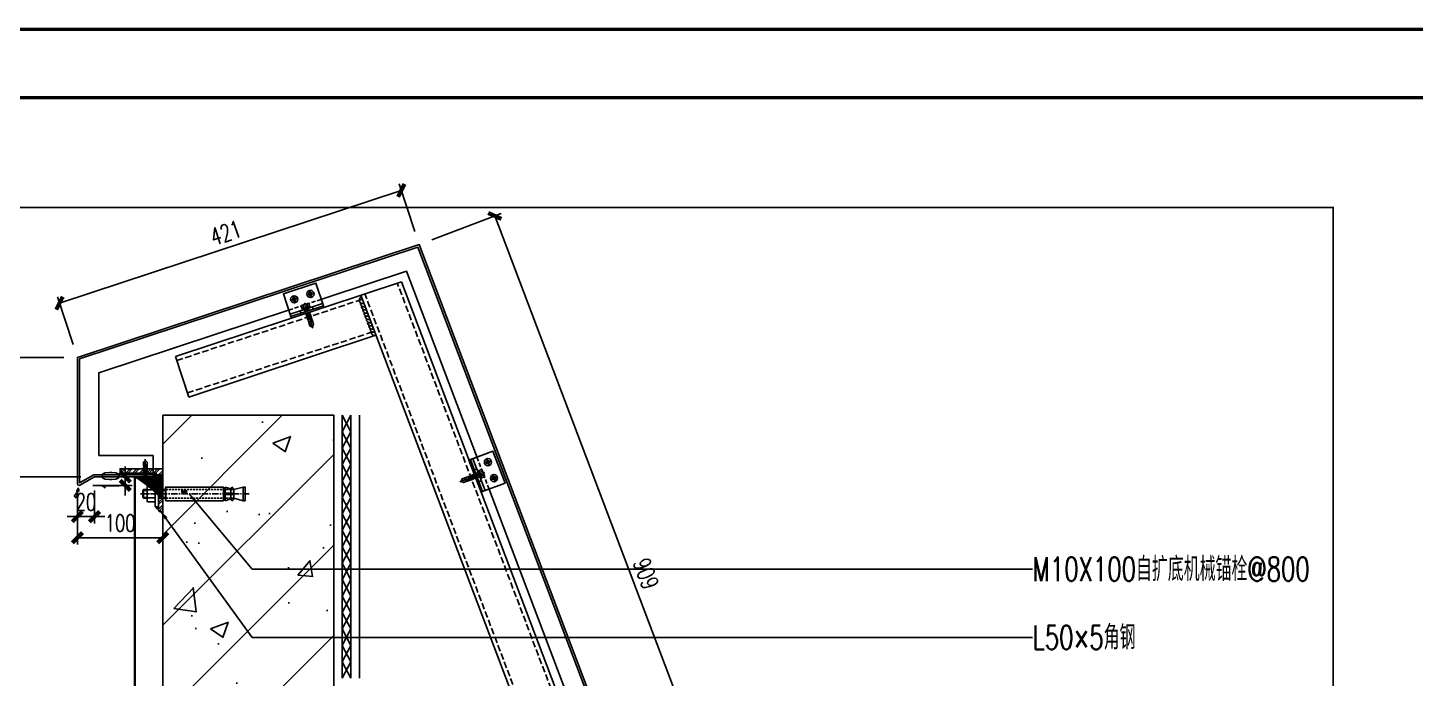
# Model space of a CAD drawing. Extents: x -202236 to 1002404, y -663931 to 1550022.
# Drawn here: x 10893 to 12516, y -354844 to -354082 of the extents above; entities that cross this region are included whole.
import ezdxf
from ezdxf.enums import TextEntityAlignment as Align
from ezdxf.xclip import XClip

# ---------------------------------------------------------------- set-up
doc = ezdxf.new("R2010")
doc.units = 0
for name, pattern in [('CENTER', [2, 1.25, -0.25, 0.25, -0.25]), ('DASH', [0.35, 0.25, -0.1]), ('ZN-CENTER', [2, 1.25, -0.25, 0.25, -0.25]), ('ZN-DASH', [0.35, 0.25, -0.1])]:
    doc.linetypes.add(name, pattern=pattern)
for name, color, linetype in [('!ZN1-填充-8', 8, 'Continuous'), ('!ZN3-玻璃幕墙-4', 4, 'Continuous'), ('!ZN3-铝板幕墙-3', 3, 'Continuous'), ('!ZN4-辅助材料-1', 1, 'Continuous'), ('!ZN4-配件-11', 11, 'Continuous'), ('!ZN5-钢材投影-40', 40, 'Continuous'), ('!ZN5-钢材断面-2', 2, 'Continuous'), ('!ZN5-铝材投影-112', 112, 'Continuous'), ('!ZN5-铝材断面-6', 6, 'Continuous'), ('!ZN6-虚线-8', 8, 'ZN-DASH'), ('0-cxFrame', 155, 'Continuous'), ('11紧固件', 11, 'Continuous'), ('20剖面图$0$PUB_HATCH', 8, 'Continuous'), ('A-AXIS-D', 1, 'Continuous'), ('A-HATCH-2', 251, 'Continuous'), ('AS-COLN', 6, 'Continuous'), ('DIM', 173, 'Continuous'), ('Fill', 8, 'Continuous'), ('TEXT', 7, 'Continuous'), ('焊缝', 8, 'Continuous')]:
    doc.layers.add(name, color=color, linetype=linetype)
doc.layers.add('0-cxText', color=131, linetype='Continuous', lineweight=25)
doc.styles.add('cx_tuming', font='simhei.ttf')
doc.styles.add('cx_tuqian1', font='')
doc.styles.add('DHTEXT-1', font='ROMANS.shx', dxfattribs={"width": 0.7, "bigfont": 'CHINESE.shx'})
doc.styles.add('黑体', font='simhei.ttf', dxfattribs={"height": 12})
doc.styles.get('cx_tuqian1').set_extended_font_data('SimSun')
doc.dimstyles.new('ZN8', dxfattribs={"dimscale": 8, "dimtxt": 2.5, "dimasz": 1.5, "dimexe": 1, "dimexo": 2, "dimgap": 0.9, "dimtad": 1, "dimdec": 0, "dimdsep": 46, "dimtxsty": 'DHTEXT-1', "dimblk": 'ARCHTICK', "dimcen": 2.5, "dimclrd": 173, "dimclre": 173, "dimclrt": 7, "dimazin": 2, "dimtfac": 1, "dimtix": 1, "dimtmove": 2, "dimatfit": 3, "dimfxl": 0, "dimarcsym": 0})

# ---------------------------------------------------------------- blocks, each defined once
blk = doc.blocks.new('TK22.A2 L(Dragon)')
at = {"layer": '0-cxFrame', "color": 7, "const_width": 0.5}
blk.add_lwpolyline([(0, 0), (-594, 0), (-594, 420), (0, 420)], close=True, dxfattribs=at)
at = {"layer": '0-cxFrame', "const_width": 0.5}
blk.add_lwpolyline([(-80, 10), (-574, 10), (-574, 410), (-80, 410)], close=True, dxfattribs=at)
at = {"style": '黑体', "flags": 4}
blk.add_attdef('图幅', text='', height=3.3, dxfattribs=at).set_placement((-40, 3), align=Align.RIGHT)
at = {"layer": '0-cxText', "flags": 4}
for tag, height, style, p in [('建设单位', 3.5, 'cx_tuming', (-45, 240)), ('项目名称', 3.5, 'cx_tuming', (-45, 210)), ('子项名称', 3.5, 'cx_tuming', (-45, 180)), ('工程编号', 3.3, 'cx_tuqian1', (-35, 165)), ('图名1', 3.5, 'cx_tuming', (-45, 87)), ('图名2', 3.5, 'cx_tuming', (-45, 79)), ('图名3', 3.5, 'cx_tuming', (-45, 71)), ('出图日期', 3.3, 'cx_tuqian1', (-39, 60)), ('专业', 3.3, 'cx_tuqian1', (-55, 52)), ('图号', 3.3, 'cx_tuqian1', (-55, 44)), ('版次', 3.3, 'cx_tuqian1', (-20, 44))]:
    blk.add_attdef(tag, text='', height=height, dxfattribs=dict(at, style=style)).set_placement(p, align=Align.MIDDLE)
at = {"layer": 'Defpoints', "color": 6, "flags": 4}
for tag, height, style, p in [('tufu', 3.3, '黑体', (-12, 12)), ('dwfname', 4, 'cx_tuqian1', (-80, 3))]:
    blk.add_attdef(tag, text='', height=height, dxfattribs=dict(at, style=style)).set_placement(p, align=Align.RIGHT)
blk = doc.blocks.new('99平面图例外参$0$$LinePat$夹层保温1')
at = {"color": 0}
for p, q in [((0, 0), (96, 0)), ((0, -50), (96, -50)), ((0, -100), (96, -50)), ((96, -100), (0, -50)), ((0, -100), (96, -100)), ((0, -150), (96, -150))]:
    blk.add_line(p, q, dxfattribs=at)
blk = doc.blocks.new('20180416.09092401')
at = {"layer": '!ZN4-辅助材料-1', "color": 145}
for centre, radius, start, end in [((5.1, -9.5), 3.93, 140.0495, 186.0703), ((2.6, -9.9), 1.35, 182.8889, 295.6987), ((2.9, -9.8), 1.25, 155.4041, 236.1311), ((2.2, -7.1), 0.08, 350.823, 137.7216), ((4.1, -7.2), 1.84, 175.7812, 243.5577), ((2.1, -9.9), 1.61, 309.5965, 21.7891), ((2.9, -9.6), 0.8, 21.7891, 60.8756), ((8.2, -15.7), 4.91, 140.0495, 186.0703), ((5, -16.2), 1.69, 182.8889, 295.6987), ((5.4, -16), 1.56, 155.4041, 236.1311), ((4.5, -12.6), 0.1, 350.823, 137.7216), ((6.9, -12.8), 2.3, 175.7812, 243.5577), ((4.5, -16.1), 2.01, 309.5965, 21.7891), ((5.4, -15.7), 1, 21.7891, 60.8756)]:
    blk.add_arc(centre, radius, start, end, dxfattribs=at)
blk = doc.blocks.new('A$Cf3634199')
at = {"layer": '!ZN3-铝板幕墙-3'}
blk.add_lwpolyline([(1, -25), (-5, -25), (-22.1, -34.8, -0.557537), (-25, -33), (-25, -33), (-25, 1.1)], format="xyb", dxfattribs=at)
blk.add_lwpolyline([(1, -22.5), (-5.7, -22.5), (-22.5, -32.1), (-22.5, 1.1)], dxfattribs=at)
at = {"layer": '!ZN5-铝材断面-6'}
blk.add_point((-25, -25), dxfattribs=at)
at = {"layer": '!ZN3-玻璃幕墙-4', "xscale": -1}
blk.add_blockref('20180416.09092401', (-22, -31.3), dxfattribs=at)
blk = doc.blocks.new('*U253')
at = {"color": 0, "linetype": 'ZN-CENTER', "ltscale": 3}
blk.add_line((24, 0), (-7.3, 0), dxfattribs=at)
at = {"ltscale": 10}
for p, q in [((-5.4, -3.5), (-5.4, 3.5)), ((-1, 4.6), (-4.9, 4.6)), ((-1, 2.3), (-4.9, 2.3)), ((-0.6, -5.1), (-0.6, 5.1)), ((-0.2, 5.5), (0, 4.8)), ((0, -4.8), (0, 4.8)), ((0, 2.1), (14.3, 2.1)), ((1.4, 2.7), (2.2, -2.7)), ((3.2, 2.7), (4, -2.7)), ((5, 2.7), (5.8, -2.7)), ((6.8, 2.7), (7.6, -2.7)), ((8.6, 2.7), (9.4, -2.7)), ((10.4, 2.7), (11.2, -2.7)), ((12.2, 2.7), (13, -2.7)), ((-1, -2.3), (-4.9, -2.3)), ((-1, -4.6), (-4.9, -4.6)), ((-0.2, -5.5), (0, -4.8)), ((14.3, -2.1), (0, -2.1))]:
    blk.add_line(p, q, dxfattribs=at)
for points in [[(1.8, -2.1), (1, 2.1), (1.4, 2.7), (1.8, 2.1), (2.6, -2.1), (2.2, -2.7)], [(3.6, -2.1), (2.8, 2.1), (3.2, 2.7), (3.6, 2.1), (4.4, -2.1), (4, -2.7)], [(5.4, -2.1), (4.6, 2.1), (5, 2.7), (5.4, 2.1), (6.2, -2.1), (5.8, -2.7)], [(7.2, -2.1), (6.4, 2.1), (6.8, 2.7), (7.2, 2.1), (8, -2.1), (7.6, -2.7)], [(9, -2.1), (8.2, 2.1), (8.6, 2.7), (9, 2.1), (9.8, -2.1), (9.4, -2.7)], [(10.8, -2.1), (10, 2.1), (10.4, 2.7), (10.8, 2.1), (11.6, -2.1), (11.2, -2.7)], [(12.6, -2.1), (11.8, 2.1), (12.2, 2.7), (12.6, 2.1), (13.4, -2.1), (13, -2.7)]]:
    blk.add_lwpolyline(points, close=True, dxfattribs=at)
for points in [[(14.3, -2.1, -0.414214), (14.4, -2.2), (14.4, -2.3), (20.2, -2.3), (22, -0.3), (22, 0.3), (20.2, 2.3), (14.4, 2.3), (14.4, 2.2, -0.414214), (14.3, 2.1)], [(16.5, -2.3), (16.4, -1.2), (15.8, -1.5, -0.530462), (15, -1.2), (14.8, 0.1, -0.651316), (15.5, 0.5), (16, 0.2), (16.8, 0.7), (22, -0.3, -0.201226), (20.2, 2.3)]]:
    blk.add_lwpolyline(points, format="xyb", dxfattribs=at)
for centre, radius, start, end in [((-3.9, 3.5), 1.58, 133.1736, 226.8264), ((0.1, 0), 5.58, 155.5673, 204.4327), ((0.1, 3.5), 1.58, 133.1736, 226.8264), ((4.1, 0), 5.58, 155.5673, 204.4327), ((7.5, -2.9), 11.3, 132.4922, 138.6064), ((-3.9, -3.5), 1.58, 133.1736, 226.8264), ((0.1, -3.5), 1.58, 133.1736, 226.8264), ((7.5, 2.9), 11.3, 221.3936, 227.5078)]:
    blk.add_arc(centre, radius, start, end, dxfattribs=at)
at = {"layer": 'Defpoints', "color": 0, "ltscale": 10, "style": 'DHTEXT-1', "width": 0.7}
blk.add_text('5.5', height=1, rotation=90, dxfattribs=at).set_placement((-2.5, -0.9), align=Align.CENTER)
blk = doc.blocks.new('*U255')
at = {"color": 0, "linetype": 'CENTER', "ltscale": 3}
for p, q in [((4.9, 0), (-4.9, 0)), ((0, 4.9), (0, -4.9))]:
    blk.add_line(p, q, dxfattribs=at)
at = {"linetype": 'ByBlock', "ltscale": 10}
for radius in [4.2, 2, 1.23]:
    blk.add_circle((0, 0), radius, dxfattribs=at)
blk = doc.blocks.new('*U201')
at = {"ltscale": 0.125}
blk.add_wipeout([(-20, 30), (20, 30), (20, 5), (-20, 5)], dxfattribs=at).dxf.layer = '!ZN6-虚线-8'
at = {"layer": '!ZN1-填充-8'}
h = blk.add_hatch(dxfattribs=at)
h.set_pattern_fill('NET3', color=256, scale=0.75, angle=180, style=0)
h.set_pattern_definition([(180, (-1731.706, 294.7402), (-3e-16, -2.38125), []), (240, (-1731.706, 294.7402), (2.062223, -1.190625), []), (300, (-1731.706, 294.7402), (2.062223, 1.190625), [])])
h.paths.add_polyline_path([(20, 0), (-20, 0), (-20, 2), (20, 2)])
at = {"layer": '!ZN5-铝材投影-112'}
blk.add_lwpolyline([(20, 2), (-20, 2), (-20, 30), (20, 30)], close=True, dxfattribs=at)
at = {"layer": '!ZN6-虚线-8', "color": 8, "linetype": 'ZN-DASH', "ltscale": 20}
blk.add_line((-20, 10), (20, 10), dxfattribs=at)
at = {"layer": '!ZN6-虚线-8', "linetype": 'ZN-DASH', "ltscale": 10}
for p, q in [((-7.5, 5), (-7.5, 2)), ((7.5, 5), (7.5, 2))]:
    blk.add_line(p, q, dxfattribs=at)
at = {"layer": '!ZN4-配件-11', "color": 1, "rotation": 270}
for name, p in [('*U255', (-10, 20)), ('*U255', (10, 20)), ('*U253', (0, 5))]:
    blk.add_blockref(name, p, dxfattribs=at)
at = {"ltscale": 0.25}
blk.add_wipeout([(20, 0), (20, 2), (-20, 2), (-20, 0)], dxfattribs=at).dxf.layer = '!ZN4-辅助材料-1'
at = {"layer": '!ZN4-辅助材料-1'}
blk.add_lwpolyline([(20, 0), (-20, 0), (-20, 2), (20, 2)], close=True, dxfattribs=at)
at = {"layer": '!ZN5-铝材投影-112', "ltscale": 0.25}
blk.add_line((-20, 5), (20, 5), dxfattribs=at)
blk = doc.blocks.new('*U1441')
h = blk.add_hatch(color=0)
edge = h.paths.add_edge_path()
edge.add_line((-15, 3), (-15, 0))
edge.add_line((-15, 0), (-18, 0))
edge.add_arc((-14.6, -0.4), 3.44, 96.9129, 173.0871, ccw=False)
h = blk.add_hatch(color=0)
edge = h.paths.add_edge_path()
edge.add_line((15, 3), (15, 0))
edge.add_line((15, 0), (18, 0))
edge.add_arc((14.6, -0.4), 3.44, 6.9129, 83.0871)
at = {"linetype": 'ByBlock', "ltscale": 20}
for p, q in [((-4.2, 18.5), (-5, 17.7)), ((-5, 17.7), (5, 17.7)), ((-5, 13.5), (-5, 17.7)), ((-4.2, 18.5), (4.2, 18.5)), ((-4.1, 13.5), (-4.1, 17.7)), ((4.1, 13.5), (4.1, 17.7)), ((4.2, 18.5), (5, 17.7)), ((5, 13.5), (5, 17.7)), ((-9.2, 4.5), (-9.2, 13)), ((-6.9, 13.5), (6.9, 13.5)), ((-6.9, 4), (6.9, 4)), ((-5, -8), (-5, 0)), ((-4.6, 4.5), (-4.6, 13)), ((-4.1, -8), (-4.1, 0)), ((4.1, -8), (4.1, 0)), ((4.6, 4.5), (4.6, 13)), ((5, -8), (5, 0)), ((9.2, 4.5), (9.2, 13)), ((-8, -8.4), (-7.6, -8)), ((-7.6, -8), (7.6, -8)), ((8, -8.4), (7.6, -8))]:
    blk.add_line(p, q, dxfattribs=at)
at = {"color": 0, "linetype": 'CENTER', "ltscale": 6}
blk.add_line((0, -106.2), (0, 22.5), dxfattribs=at)
at = {"linetype": 'DASH', "ltscale": 10}
for p, q in [((-5, -88), (-5, -8)), ((5, -88), (5, -8))]:
    blk.add_line(p, q, dxfattribs=at)
at = {"ltscale": 10}
for p, q in [((-8, -77.9), (-0.9, -77.9)), ((-6, -84.5), (-8, -77.9)), ((-7, -77.9), (-7, -75.9)), ((-0.9, -88), (-0.9, -75.9)), ((0.9, -88), (0.9, -75.9)), ((0.9, -77.9), (8, -77.9)), ((6, -84.5), (8, -77.9)), ((7, -77.9), (7, -75.9)), ((-6, -84.5), (-0.9, -84.5)), ((-6, -88), (-0.9, -88)), ((0.9, -84.5), (6, -84.5)), ((0.9, -88), (6, -88))]:
    blk.add_line(p, q, dxfattribs=at)
at = {"color": 0}
for points in [[(-15, 3), (-15, 0), (-18, 0, -0.345178)], [(15, 3), (15, 0), (18, 0, 0.345178)]]:
    blk.add_lwpolyline(points, format="xyb", close=True, dxfattribs=at)
at = {"linetype": 'ByBlock', "ltscale": 20}
blk.add_lwpolyline([(15, 0), (15, 4), (-15, 4), (-15, 0)], close=True, dxfattribs=at)
at = {"ltscale": 10}
blk.add_lwpolyline([(-8, -8.4), (8, -8.4), (8, -75.9), (-8, -75.9)], close=True, dxfattribs=at)
for points in [[(-6, -84.5), (-8, -86.2), (-6, -88)], [(6, -84.5), (8, -86.2), (6, -88)]]:
    blk.add_lwpolyline(points, dxfattribs=at)
at = {"linetype": 'ByBlock', "ltscale": 20}
for points in [[(5, -88), (8, -99), (8, -101.2), (-8, -101.2), (-8, -99), (-5, -88)], [(8, -99), (-8, -99)]]:
    blk.add_lwpolyline(points, dxfattribs=at)
for centre, radius, start, end in [((-6.9, 7.9), 5.58, 65.5673, 114.4327), ((-6.9, 9.6), 5.58, 245.5673, 294.4327), ((0, -8.1), 21.6, 77.6432, 102.3568), ((0, 25.6), 21.6, 257.6432, 282.3568), ((6.9, 7.9), 5.58, 65.5673, 114.4327), ((6.9, 9.6), 5.58, 245.5673, 294.4327)]:
    blk.add_arc(centre, radius, start, end, dxfattribs=at)
at = {"layer": 'Defpoints', "color": 0, "ltscale": 10, "style": 'DHTEXT-1', "width": 0.7}
blk.add_text('M10', height=3, rotation=90, dxfattribs=at).set_placement((4.2, -30.1), align=Align.CENTER)
blk = doc.blocks.new('ZT_角钢(填充)_50X50X5')
at = {"layer": '!ZN1-填充-8'}
h = blk.add_hatch(dxfattribs=at)
h.set_pattern_fill('ANSI32', color=256, scale=0.6, style=0)
h.set_pattern_definition([(45, (-11702.1455, -65281.3866), (-4.04111525, 4.04111525), []), (45, (-11699.4514, -65281.3866), (-4.04111525, 4.04111525), [])])
h.paths.add_polyline_path([(50, 3.3, 0.414214), (48.3, 5), (10.5, 5, -0.414214), (5, 10.5), (5, 48.3, 0.414214), (3.3, 50), (0, 50), (0, 0), (50, 0)])
at = {"layer": '!ZN5-钢材断面-2'}
blk.add_lwpolyline([(0, 0), (0, 50), (3.3, 50, -0.414214), (5, 48.3), (5, 10.5, 0.414214), (10.5, 5), (48.3, 5, -0.414214), (50, 3.3), (50, 0), (0, 0)], format="xyb", dxfattribs=at)
blk = doc.blocks.new('*U1443')
at = {"layer": '!ZN5-钢材断面-2', "extrusion": (0, 0, -1), "zscale": -1, "rotation": 90}
blk.add_blockref('ZT_角钢(填充)_50X50X5', (0, 0), dxfattribs=at)
blk = doc.blocks.new('*U147')
at = {"color": 0, "linetype": 'CENTER', "ltscale": 3}
blk.add_line((-5.4, 0), (20.8, 0), dxfattribs=at)
at = {"linetype": 'ByBlock', "ltscale": 10}
for p, q in [((0, 1.8), (12.4, 1.8)), ((1, 2.4), (1.7, -2.4)), ((2.6, 2.4), (3.3, -2.4)), ((4.2, 2.4), (4.9, -2.4)), ((5.8, 2.4), (6.5, -2.4)), ((7.4, 2.4), (8.1, -2.4)), ((9, 2.4), (9.7, -2.4)), ((10.6, 2.4), (11.3, -2.4)), ((12.4, -1.8), (0, -1.8))]:
    blk.add_line(p, q, dxfattribs=at)
blk.add_lwpolyline([(-3.3, 0.4), (-3.7, 0.4, -0.147478), (-2.1, 4.8), (0, 4.8), (0, -4.7), (-2.1, -4.7, -0.147478), (-3.7, -0.4), (-3.3, -0.4)], format="xyb", close=True, dxfattribs=at)
for points in [[(1.3, -1.8), (0.6, 1.8), (1, 2.4), (1.3, 1.8), (2, -1.8), (1.7, -2.4)], [(2.9, -1.8), (2.2, 1.8), (2.6, 2.4), (2.9, 1.8), (3.6, -1.8), (3.3, -2.4)], [(4.5, -1.8), (3.8, 1.8), (4.2, 2.4), (4.5, 1.8), (5.2, -1.8), (4.9, -2.4)], [(6.1, -1.8), (5.4, 1.8), (5.8, 2.4), (6.1, 1.8), (6.8, -1.8), (6.5, -2.4)], [(7.7, -1.8), (7, 1.8), (7.4, 2.4), (7.7, 1.8), (8.4, -1.8), (8.1, -2.4)], [(9.3, -1.8), (8.6, 1.8), (9, 2.4), (9.3, 1.8), (10, -1.8), (9.7, -2.4)], [(10.9, -1.8), (10.2, 1.8), (10.6, 2.4), (10.9, 1.8), (11.6, -1.8), (11.3, -2.4)]]:
    blk.add_lwpolyline(points, close=True, dxfattribs=at)
for points in [[(12.4, -1.8, -0.414214), (12.5, -1.9), (12.5, -2), (17.4, -2), (19, -0.2), (19, 0.2), (17.4, 2), (12.5, 2), (12.5, 1.9, -0.396102), (12.4, 1.8)], [(14.3, -2), (14.2, -1), (13.7, -1.3, -0.530462), (13, -1), (12.8, 0.1, -0.651316), (13.4, 0.5), (13.8, 0.2), (14.5, 0.6), (19, -0.2, -0.201226), (17.4, 2)]]:
    blk.add_lwpolyline(points, format="xyb", dxfattribs=at)
at = {"layer": 'Defpoints', "color": 0, "ltscale": 10, "style": 'DHTEXT-1', "width": 0.7}
blk.add_text('4.8', height=1, rotation=90, dxfattribs=at).set_placement((-0.5, -1.4), align=Align.CENTER)
blk = doc.blocks.new('A$C041cfad1')
at = {"layer": '!ZN1-填充-8'}
h = blk.add_hatch(dxfattribs=at)
h.set_pattern_fill('ANSI35', color=256, scale=10, angle=120, style=0)
h.set_pattern_definition([(165, (31053.6934, -55061.2867), (-0.64704761, -2.41481457), []), (165, (31052.8095, -55059.7558), (-0.64704761, -2.41481457), [3.125, -0.625, 0, -0.625])])
edge = h.paths.add_edge_path()
edge.add_arc((-104.1, -128.5), 138.7, 41.373, 59.0772)
edge.add_line((-32.8, -9.5), (-11.3, -9.5))
edge.add_line((-11.3, -9.5), (-11.3, -7))
edge.add_line((-11.3, -7), (0, -7))
edge.add_line((0, -7), (0, -25))
edge.add_line((0, -25), (0, -25))
edge.add_line((0, -25), (0, -36.8))
at = {"layer": 'Fill', "ltscale": 30}
h = blk.add_hatch(dxfattribs=at)
h.set_pattern_fill('ANSI38', color=256, scale=0.4, style=0)
h.set_pattern_definition([(45, (-48.33333, -7), (-0.449013, 0.449013), []), (135, (-48.33333, -7), (-1.347038, 0.449013), [1.5875, -0.9525])])
h.paths.add_polyline_path([(-48.3, -5), (-48.3, -7), (-11.3, -7), (-11.3, -5)])
at = {"layer": '!ZN4-辅助材料-1'}
blk.add_line((-11.3, -7), (0, -7), dxfattribs=at)
blk.add_arc((-104.1, -128.5), 138.7, 41.3727, 59.0773, dxfattribs=at)
at = {"layer": '11紧固件', "ltscale": 30}
blk.add_lwpolyline([(-48.3, -5), (-48.3, -7), (-11.3, -7), (-11.3, -5), (-48.3, -5)], dxfattribs=at)
at = {"layer": '!ZN4-配件-11', "xscale": -1, "rotation": 90}
blk.add_blockref('*U1443', (0, 0), dxfattribs=at)
at = {"layer": '!ZN4-配件-11', "color": 1, "rotation": 89.99999999999999}
for name, p in [('*U147', (-20.5, -9.5)), ('*U1441', (-5, -29.4))]:
    blk.add_blockref(name, p, dxfattribs=at)
blk = doc.blocks.new('20250913160558')
at = {"layer": '20剖面图$0$PUB_HATCH'}
h = blk.add_hatch(dxfattribs=at)
h.set_pattern_fill('钢筋混凝土', color=256, scale=30, style=0)
h.set_pattern_definition([(45, (104723.32, 294040.14), (-53.033009, 53.033009), []), (50, (104723.32, 294040.14), (215.17805, -18.82564), [22.5, -247.5]), (355, (104723.32, 294040.14), (-41.6254, 225.65764), [18, -198]), (100.4514, (104741.25, 294038.57), (173.55281, 206.83186), [19.12206, -210.34263]), (46.1842, (104723.32, 294100.14), (320.17231, -49.6557), [33.75, -371.25]), (96.6356, (104750, 294096), (280.3988, 292.23536), [28.6831, -315.5139]), (351.1842, (104723.32, 294100.14), (280.3986, 292.23558), [27, -297]), (21, (104753.32, 294085.14), (179.07212, -120.78567), [22.5, -247.5]), (326, (104753.32, 294085.14), (72.9946, 217.54501), [18, -198]), (71.4514, (104768.24, 294075.07), (252.06679, 96.75915), [19.12206, -210.34263]), (37.5, (104723.32, 294040.14), (3.647957, 99.868156), [0, -195.6, 0, -201, 0, -198.75]), (7.5, (104723.32, 294040.14), (78.92086, 118.323514), [0, -114.6, 0, -191.1, 0, -75.75]), (327.5, (104656.42, 294040.14), (160.14673, -6.766462), [0, -75, 0, -234, 0, -310.5]), (317.5, (104626.42, 294040.14), (174.95585, 30.031495), [0, -97.5, 0, -155.4, 0, -220.5])])
h.paths.add_polyline_path([(9350, -1230), (9550, -1230), (9550, -780), (9350, -780)])
at = {"layer": '!ZN3-铝板幕墙-3'}
for points in [[(10650.1, -3320.6, 0.09075), (10607.8, -3108.8), (9650, -580), (9250, -712.1), (9250, -852.1)], [(10647.6, -3319.5, 0.090277), (10605.5, -3109.7), (9648.5, -583.1), (9252.5, -713.9), (9252.5, -852.1)], [(10625.1, -3322.3, 0.091405), (10584.5, -3117.9), (9635.1, -611.2), (9275, -730.2), (9275, -827.1)]]:
    blk.add_lwpolyline(points, format="xyb", dxfattribs=at)
for points in [[(9270, -852.1), (9338.7, -852.1), (9338.7, -827.1)], [(9275, -827.1), (9338.7, -827.1)], [(9269.3, -849.6), (9338.7, -849.6)]]:
    blk.add_lwpolyline(points, dxfattribs=at)
at = {"layer": '!ZN5-钢材投影-40'}
for p, q in [((9364.7, -711.1), (9629.1, -623.7)), ((10575.2, -3121.5), (9629.1, -623.7)), ((10528.5, -3139.6), (9581.6, -639.4)), ((9380.4, -758.6), (9599.3, -686.2)), ((9380.4, -758.6), (9364.7, -711.1))]:
    blk.add_line(p, q, dxfattribs=at)
at = {"layer": '!ZN6-虚线-8', "ltscale": 30}
for p, q in [((10570.5, -3123.3), (9624.4, -625.3)), ((9366.3, -715.8), (9583.4, -644.1)), ((10533.2, -3137.8), (9586.4, -637.9)), ((9378.8, -753.8), (9597.8, -681.5))]:
    blk.add_line(p, q, dxfattribs=at)
at = {"color": 4, "linetype": 'ZN-DASH', "ltscale": 30, "const_width": 3}
blk.add_lwpolyline([(9317.2, -852.1), (9317.2, -1230)], dxfattribs=at)
at = {"layer": 'AS-COLN'}
for p, q in [((9350, -780), (9350, -1230)), ((9550, -780), (9350, -780)), ((9550, -780), (9550, -1230))]:
    blk.add_line(p, q, dxfattribs=at)
at = {"layer": '焊缝', "ltscale": 800}
blk.add_lwpolyline([(9599.3, -686.2, -0.57735), (9594, -681.9, 0.267949), (9597.9, -682.5, -0.57735), (9592.6, -678.1, 0.267949), (9596.5, -678.8, -0.57735), (9591.1, -674.4, 0.267949), (9595.1, -675, -0.57735), (9589.7, -670.6, 0.267949), (9593.7, -671.3, -0.57735), (9588.3, -666.9, 0.267949), (9592.3, -667.5, -0.57735), (9586.9, -663.2, 0.267949), (9590.8, -663.8, -0.57735), (9585.5, -659.4, 0.267949), (9589.4, -660.1, -0.57735), (9584.1, -655.7, 0.267949), (9588, -656.3, -0.57735), (9582.6, -651.9, 0.267949), (9586.6, -652.6, -0.57735), (9581.2, -648.2, 0.267949), (9585.2, -648.8, -1), (9582.3, -641.4, -1)], format="xyb", dxfattribs=at)
at = {"layer": '!ZN3-铝板幕墙-3', "ltscale": 1000}
blk.add_blockref('A$Cf3634199', (9275, -827.1), dxfattribs=at)
at = {"layer": 'A-HATCH-2', "xscale": 0.2004977875711166, "yscale": 0.2000000000000005, "zscale": 0.2, "rotation": 90}
for p in [(9550, -799.2), (9550, -818.5), (9550, -837.7), (9550, -857), (9550, -876.2), (9550, -895.5), (9550, -914.7), (9550, -934), (9550, -953.2), (9550, -972.5), (9550, -991.7), (9550, -1011), (9550, -1030.2), (9550, -1049.5), (9550, -1068.7), (9550, -1088)]:
    blk.add_blockref('99平面图例外参$0$$LinePat$夹层保温1', p, dxfattribs=at)
at = {"layer": 'DIM', "ltscale": 60}
blk.add_blockref('A$C041cfad1', (9350, -842.6), dxfattribs=at)
for p, xscale, rotation in [((9519.5, -660), -1, 18.27734681558296), ((9715.3, -851.3), -0.9999999999999991, 290.744074233435)]:
    blk.add_blockref('*U201', p, dxfattribs=dict(xscale=xscale, rotation=rotation))
blk = doc.blocks.new('_ArchTick')
at = {"color": 0, "linetype": 'ByBlock', "const_width": 0.4}
blk.add_lwpolyline([(-0.5, -0.5), (0.5, 0.5)], dxfattribs=at)
blk = doc.blocks.new('*D641')
at = {"layer": 'Defpoints', "color": 0, "ltscale": 80, "transparency": 16777216}
for p in [(11329.9, -354272.6), (11350.8, -354336), (10950.8, -354468.1)]:
    blk.add_point(p, dxfattribs=at)
at = {"layer": 'DIM', "color": 173, "linetype": 'ByBlock', "lineweight": -2, "ltscale": 80, "transparency": 16777216}
for p, q in [((11345.8, -354320.8), (11327.4, -354265)), ((10929.9, -354404.7), (11329.9, -354272.6)), ((10945.8, -354452.9), (10927.4, -354397.1))]:
    blk.add_line(p, q, dxfattribs=at)
at = {"layer": 'DIM', "color": 173, "lineweight": -2, "ltscale": 80, "transparency": 16777216, "xscale": 12, "yscale": 12, "zscale": 12}
for p, rotation in [((11329.9, -354272.6), 18.27734681581194), ((10929.9, -354404.7), 198.2773468158119)]:
    blk.add_blockref('_ArchTick', p, dxfattribs=dict(at, rotation=rotation))
at = {"layer": 'DIM', "color": 7, "ltscale": 80, "transparency": 16777216, "insert": (11124.5, -354322.3), "char_height": 20, "attachment_point": 5, "rotation": 18.2773, "style": 'DHTEXT-1'}
blk.add_mtext('421', dxfattribs=at)
blk = doc.blocks.new('*D642')
at = {"layer": 'Defpoints', "color": 0, "ltscale": 80, "transparency": 16777216}
for p in [(10950.8, -354468.1), (10871.8, -354608.1), (10970.8, -354608.1)]:
    blk.add_point(p, dxfattribs=at)
at = {"layer": 'DIM', "color": 173, "linetype": 'ByBlock', "lineweight": -2, "ltscale": 80, "transparency": 16777216}
for p, q in [((10934.8, -354468.1), (10863.8, -354468.1)), ((10871.8, -354468.1), (10871.8, -354608.1)), ((10954.8, -354608.1), (10863.8, -354608.1))]:
    blk.add_line(p, q, dxfattribs=at)
at = {"layer": 'DIM', "color": 173, "lineweight": -2, "ltscale": 80, "transparency": 16777216, "xscale": 12, "yscale": 12, "zscale": 12}
for p, rotation in [((10871.8, -354468.1), 90), ((10871.8, -354608.1), 270)]:
    blk.add_blockref('_ArchTick', p, dxfattribs=dict(at, rotation=rotation))
at = {"layer": 'DIM', "color": 7, "ltscale": 80, "transparency": 16777216, "insert": (10854.6, -354538.1), "char_height": 20, "attachment_point": 5, "rotation": 90, "style": 'DHTEXT-1'}
blk.add_mtext('140', dxfattribs=at)
blk = doc.blocks.new('*D643')
at = {"layer": 'Defpoints', "color": 0, "ltscale": 80, "transparency": 16777216}
for p in [(10950.8, -354608.1), (11050.8, -354608.1), (11050.8, -354679.4)]:
    blk.add_point(p, dxfattribs=at)
at = {"layer": 'DIM', "color": 173, "linetype": 'ByBlock', "lineweight": -2, "ltscale": 80, "transparency": 16777216}
for p, q in [((10950.8, -354624.1), (10950.8, -354687.4)), ((11050.8, -354624.1), (11050.8, -354687.4)), ((10950.8, -354679.4), (11050.8, -354679.4))]:
    blk.add_line(p, q, dxfattribs=at)
at = {"layer": 'DIM', "color": 173, "lineweight": -2, "ltscale": 80, "transparency": 16777216, "xscale": 12, "yscale": 12, "zscale": 12, "rotation": 180}
blk.add_blockref('_ArchTick', (10950.8, -354679.4), dxfattribs=at)
at = {"layer": 'DIM', "color": 173, "lineweight": -2, "ltscale": 80, "transparency": 16777216, "xscale": 12, "yscale": 12, "zscale": 12}
blk.add_blockref('_ArchTick', (11050.8, -354679.4), dxfattribs=at)
at = {"layer": 'DIM', "color": 7, "ltscale": 80, "transparency": 16777216, "insert": (11000.8, -354662.2), "char_height": 20, "attachment_point": 5, "style": 'DHTEXT-1'}
blk.add_mtext('100', dxfattribs=at)
blk = doc.blocks.new('*D644')
at = {"layer": 'Defpoints', "color": 0, "ltscale": 80, "transparency": 16777216}
for p in [(10952.8, -354618.1), (10970.8, -354608.1), (11006.9, -354608.1)]:
    blk.add_point(p, dxfattribs=at)
at = {"layer": 'DIM', "color": 173, "linetype": 'ByBlock', "lineweight": -2, "ltscale": 80, "transparency": 16777216}
for p, q in [((11006.9, -354608.1), (11006.9, -354596.1)), ((10968.8, -354618.1), (11014.9, -354618.1)), ((10986.8, -354608.1), (11014.9, -354608.1)), ((11006.9, -354618.1), (11006.9, -354608.1)), ((11006.9, -354618.1), (11006.9, -354630.1))]:
    blk.add_line(p, q, dxfattribs=at)
at = {"layer": 'DIM', "color": 173, "lineweight": -2, "ltscale": 80, "transparency": 16777216, "xscale": 12, "yscale": 12, "zscale": 12}
for p, rotation in [((11006.9, -354608.1), 270), ((11006.9, -354618.1), 90)]:
    blk.add_blockref('_ArchTick', p, dxfattribs=dict(at, rotation=rotation))
at = {"layer": 'DIM', "color": 7, "ltscale": 80, "transparency": 16777216, "insert": (10989.7, -354613.1), "char_height": 20, "attachment_point": 5, "rotation": 90, "style": 'DHTEXT-1'}
blk.add_mtext('10', dxfattribs=at)
blk = doc.blocks.new('*D645')
at = {"layer": 'Defpoints', "color": 0, "ltscale": 80, "transparency": 16777216}
for p in [(10950.8, -354608.1), (10970.8, -354608.1), (10950.8, -354654.7)]:
    blk.add_point(p, dxfattribs=at)
at = {"layer": 'DIM', "color": 173, "linetype": 'ByBlock', "lineweight": -2, "ltscale": 80, "transparency": 16777216}
for p, q in [((10950.8, -354624.1), (10950.8, -354662.7)), ((10970.8, -354624.1), (10970.8, -354662.7)), ((10950.8, -354654.7), (10938.8, -354654.7)), ((10970.8, -354654.7), (10950.8, -354654.7)), ((10970.8, -354654.7), (10982.8, -354654.7))]:
    blk.add_line(p, q, dxfattribs=at)
at = {"layer": 'DIM', "color": 173, "lineweight": -2, "ltscale": 80, "transparency": 16777216, "xscale": 12, "yscale": 12, "zscale": 12}
blk.add_blockref('_ArchTick', (10950.8, -354654.7), dxfattribs=at)
at = {"layer": 'DIM', "color": 173, "lineweight": -2, "ltscale": 80, "transparency": 16777216, "xscale": 12, "yscale": 12, "zscale": 12, "rotation": 180}
blk.add_blockref('_ArchTick', (10970.8, -354654.7), dxfattribs=at)
at = {"layer": 'DIM', "color": 7, "ltscale": 80, "transparency": 16777216, "insert": (10960.8, -354637.5), "char_height": 20, "attachment_point": 5, "style": 'DHTEXT-1'}
blk.add_mtext('20', dxfattribs=at)
blk = doc.blocks.new('*D646')
at = {"layer": 'Defpoints', "color": 0, "ltscale": 80, "transparency": 16777216}
for p in [(11439.3, -354302.5), (11350.8, -354336), (11672.8, -355186)]:
    blk.add_point(p, dxfattribs=at)
at = {"layer": 'DIM', "color": 173, "linetype": 'ByBlock', "lineweight": -2, "ltscale": 80, "transparency": 16777216}
for p, q in [((11365.8, -354330.3), (11446.7, -354299.7)), ((11761.2, -355152.5), (11439.3, -354302.5)), ((11687.7, -355180.3), (11768.7, -355149.7))]:
    blk.add_line(p, q, dxfattribs=at)
at = {"layer": 'DIM', "color": 173, "lineweight": -2, "ltscale": 80, "transparency": 16777216, "xscale": 12, "yscale": 12, "zscale": 12}
for p, rotation in [((11439.3, -354302.5), 110.7440742334085), ((11761.2, -355152.5), 290.7440742334085)]:
    blk.add_blockref('_ArchTick', p, dxfattribs=dict(at, rotation=rotation))
at = {"layer": 'DIM', "color": 7, "ltscale": 80, "transparency": 16777216, "insert": (11616.3, -354721.4), "char_height": 20, "attachment_point": 5, "rotation": 290.7441, "style": 'DHTEXT-1'}
blk.add_mtext('909', dxfattribs=at)

msp = doc.modelspace()

# ---------------------------------------------------------------- block references
at = {"layer": '0-cxFrame', "xscale": 8, "yscale": 8, "zscale": 8}
msp.add_blockref('TK22.A2 L(Dragon)', (14190.2, -357444.07), dxfattribs=at)

# ---------------------------------------------------------------- next in the draw order: block references
at = {"layer": 'A-AXIS-D', "ltscale": 800}
ref = msp.add_blockref('20250913160558', (1700.84, -353756), dxfattribs=at)
XClip(ref).set_block_clipping_path([(8765.6190988926, -3442.6401154698), (10719.6393182231, -536.5924199195)])

# ---------------------------------------------------------------- next in the draw order: texts
at = {"layer": 'TEXT', "ltscale": 80, "style": 'DHTEXT-1', "width": 0.7}
for s, p in [('M10X100自扩底机械锚栓@800', (12068.7, -354716.12)), ('L50×5角钢', (12068.7, -354796.12))]:
    msp.add_text(s, height=28, dxfattribs=at).set_placement(p, align=Align.MIDDLE_LEFT)

# ---------------------------------------------------------------- next in the draw order: dimensions: what is measured, and where the dimension line sits
at = {"layer": 'DIM', "ltscale": 80}
for p1, distance, picture, middle in [((10950.84, -354468.12), 66.81, '*D641', (11124.49, -354322.28)), ((11672.78, -355186), -94.54, '*D646', (11616.31, -354721.43))]:
    dim = msp.add_aligned_dim(p1=p1, p2=(11350.84, -354336), distance=distance, dimstyle='ZN8', dxfattribs=at)
    dim.commit()
    dim.dimension.update_dxf_attribs({"geometry": picture, "text_midpoint": middle})
for base, p1, picture, middle in [((10871.8, -354608.12), (10950.84, -354468.12), '*D642', (10854.6, -354538.12)), ((11006.93, -354608.12), (10952.84, -354618.12), '*D644', (10989.73, -354613.12))]:
    dim = msp.add_linear_dim(base=base, p1=p1, p2=(10970.84, -354608.12), angle=90, dimstyle='ZN8', dxfattribs=at)
    dim.commit()
    dim.dimension.update_dxf_attribs({"geometry": picture, "text_midpoint": middle})
for base, p1, p2, picture, middle in [((10950.84, -354654.71), (10970.84, -354608.12), (10950.84, -354608.12), '*D645', (10960.84, -354637.51)), ((11050.84, -354679.44), (10950.84, -354608.12), (11050.84, -354608.12), '*D643', (11000.84, -354662.24))]:
    dim = msp.add_linear_dim(base=base, p1=p1, p2=p2, dimstyle='ZN8', dxfattribs=at)
    dim.commit()
    dim.dimension.update_dxf_attribs({"geometry": picture, "text_midpoint": middle})

# ---------------------------------------------------------------- next in the draw order: leaders
at = {"layer": 'DIM'}
for points in [[(11081.69, -354628.03), (11155.53, -354716.12), (12068.7, -354716.12)], [(11047.51, -354646.95), (11155.53, -354796.12), (12068.7, -354796.12)]]:
    msp.add_leader(points, dimstyle='ZN8', dxfattribs=at)

doc.saveas('drawing.dxf')
